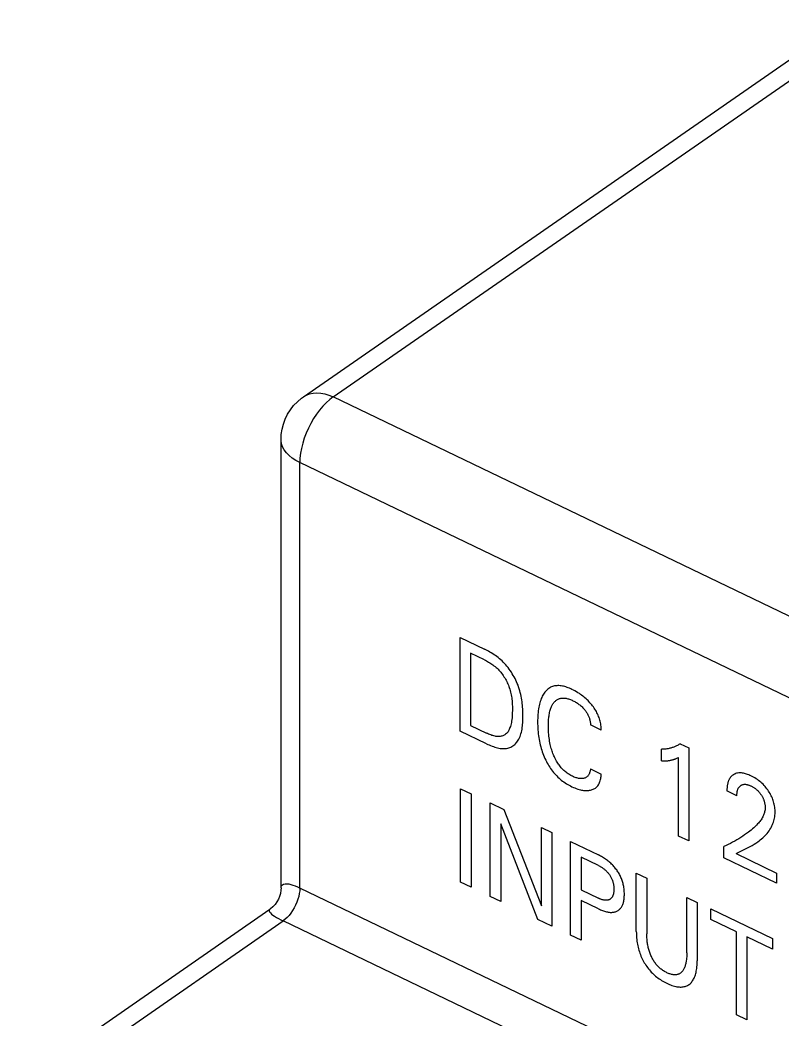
# Model space of a CAD drawing. Extents: x 0 to 420, y 0 to 297.
# Drawn here: x 151.31 to 165.95, y 180.36 to 199.56 of the extents above; entities that cross this region are included whole.
import ezdxf

# ---------------------------------------------------------------- set-up
doc = ezdxf.new("R2010")
doc.units = 0
doc.header["$LTSCALE"] = 23.1
doc.layers.add('40000_ISO', color=7, linetype='CONTINUOUS')

msp = doc.modelspace()

# ---------------------------------------------------------------- linework, layer by layer
at = {"layer": '40000_ISO', "color": 7, "linetype": 'CONTINUOUS'}
for p, q in [((156.748, 192.326), (167.173, 199.555)), ((157.318, 192.32), (167.427, 199.331)), ((156.708, 192.297), (156.748, 192.326)), ((156.748, 192.326), (156.803, 192.358)), ((156.803, 192.358), (156.866, 192.382)), ((156.866, 192.382), (156.933, 192.396)), ((156.933, 192.396), (157.005, 192.4)), ((157.005, 192.4), (157.08, 192.395)), ((157.08, 192.395), (157.158, 192.379)), ((157.158, 192.379), (157.237, 192.355)), ((157.237, 192.355), (157.318, 192.32)), ((157.318, 192.32), (157.251, 192.27)), ((210.729, 166.647), (157.318, 192.32)), ((156.496, 192.075), (156.559, 192.156)), ((156.559, 192.156), (156.63, 192.23)), ((156.63, 192.23), (156.708, 192.297)), ((157.12, 192.143), (157.057, 192.069)), ((157.184, 192.21), (157.12, 192.143)), ((157.251, 192.27), (157.184, 192.21)), ((156.397, 191.895), (156.442, 191.987)), ((156.442, 191.987), (156.496, 192.075)), ((156.998, 191.989), (156.941, 191.904)), ((157.057, 192.069), (156.998, 191.989)), ((156.337, 191.701), (156.362, 191.8)), ((156.362, 191.8), (156.397, 191.895)), ((156.889, 191.814), (156.842, 191.721)), ((156.941, 191.904), (156.889, 191.814)), ((156.318, 191.504), (156.322, 191.603)), ((156.322, 191.603), (156.337, 191.701)), ((156.8, 191.625), (156.763, 191.528)), ((156.842, 191.721), (156.8, 191.625)), ((156.318, 191.482), (156.318, 191.504)), ((156.318, 182.897), (156.318, 191.504)), ((156.328, 191.421), (156.318, 191.482)), ((156.348, 191.362), (156.328, 191.421)), ((156.379, 191.304), (156.348, 191.362)), ((156.733, 191.431), (156.709, 191.334)), ((156.763, 191.528), (156.733, 191.431)), ((156.42, 191.249), (156.379, 191.304)), ((156.471, 191.196), (156.42, 191.249)), ((156.532, 191.147), (156.471, 191.196)), ((156.692, 191.24), (156.681, 191.148)), ((156.709, 191.334), (156.692, 191.24)), ((156.601, 191.101), (156.532, 191.147)), ((156.678, 191.06), (156.601, 191.101)), ((156.681, 191.148), (156.678, 191.06)), ((156.678, 182.895), (156.678, 191.06)), ((210.089, 165.387), (156.678, 191.06)), ((159.752, 185.908), (159.752, 187.705)), ((159.752, 187.705), (160.218, 187.481)), ((159.953, 187.404), (159.953, 186.015)), ((160.218, 187.277), (159.953, 187.404)), ((160.244, 187.468), (160.218, 187.481)), ((160.271, 187.454), (160.244, 187.468)), ((160.298, 187.439), (160.271, 187.454)), ((160.324, 187.424), (160.298, 187.439)), ((160.351, 187.408), (160.324, 187.424)), ((160.378, 187.392), (160.351, 187.408)), ((160.404, 187.374), (160.378, 187.392)), ((160.431, 187.356), (160.404, 187.374)), ((160.457, 187.337), (160.431, 187.356)), ((160.483, 187.317), (160.457, 187.337)), ((160.218, 187.277), (160.238, 187.267)), ((160.238, 187.267), (160.259, 187.256)), ((160.259, 187.256), (160.28, 187.245)), ((160.28, 187.245), (160.301, 187.233)), ((160.301, 187.233), (160.321, 187.22)), ((160.321, 187.22), (160.342, 187.207)), ((160.342, 187.207), (160.363, 187.193)), ((160.363, 187.193), (160.383, 187.178)), ((160.383, 187.178), (160.403, 187.163)), ((160.403, 187.163), (160.423, 187.147)), ((160.423, 187.147), (160.443, 187.13)), ((160.443, 187.13), (160.462, 187.113)), ((160.508, 187.297), (160.483, 187.317)), ((160.534, 187.275), (160.508, 187.297)), ((160.558, 187.253), (160.534, 187.275)), ((160.582, 187.229), (160.558, 187.253)), ((160.606, 187.205), (160.582, 187.229)), ((160.629, 187.18), (160.606, 187.205)), ((160.652, 187.154), (160.629, 187.18)), ((160.674, 187.126), (160.652, 187.154)), ((160.695, 187.097), (160.674, 187.126)), ((160.462, 187.113), (160.481, 187.095)), ((160.481, 187.095), (160.499, 187.076)), ((160.499, 187.076), (160.517, 187.057)), ((160.517, 187.057), (160.534, 187.037)), ((160.534, 187.037), (160.55, 187.017)), ((160.55, 187.017), (160.566, 186.996)), ((160.566, 186.996), (160.581, 186.974)), ((160.581, 186.974), (160.595, 186.952)), ((160.595, 186.952), (160.609, 186.929)), ((160.716, 187.068), (160.695, 187.097)), ((160.736, 187.038), (160.716, 187.068)), ((160.755, 187.008), (160.736, 187.038)), ((160.773, 186.977), (160.755, 187.008)), ((160.791, 186.946), (160.773, 186.977)), ((160.807, 186.914), (160.791, 186.946)), ((160.609, 186.929), (160.622, 186.907)), ((160.622, 186.907), (160.635, 186.884)), ((160.635, 186.884), (160.647, 186.86)), ((160.647, 186.86), (160.658, 186.837)), ((160.658, 186.837), (160.669, 186.813)), ((160.669, 186.813), (160.679, 186.789)), ((160.679, 186.789), (160.688, 186.765)), ((160.688, 186.765), (160.697, 186.742)), ((160.823, 186.882), (160.807, 186.914)), ((160.837, 186.85), (160.823, 186.882)), ((160.851, 186.818), (160.837, 186.85)), ((160.864, 186.786), (160.851, 186.818)), ((160.876, 186.754), (160.864, 186.786)), ((160.888, 186.718), (160.876, 186.754)), ((161.49, 186.748), (161.472, 186.738)), ((161.508, 186.756), (161.49, 186.748)), ((161.527, 186.764), (161.508, 186.756)), ((161.546, 186.769), (161.527, 186.764)), ((161.566, 186.774), (161.546, 186.769)), ((161.586, 186.777), (161.566, 186.774)), ((161.607, 186.779), (161.586, 186.777)), ((161.628, 186.78), (161.607, 186.779)), ((161.65, 186.78), (161.628, 186.78)), ((161.672, 186.778), (161.65, 186.78)), ((161.695, 186.775), (161.672, 186.778)), ((161.717, 186.772), (161.695, 186.775)), ((161.739, 186.767), (161.717, 186.772)), ((161.761, 186.761), (161.739, 186.767)), ((161.784, 186.754), (161.761, 186.761)), ((161.807, 186.747), (161.784, 186.754)), ((161.829, 186.738), (161.807, 186.747)), ((160.697, 186.742), (160.706, 186.713)), ((160.706, 186.713), (160.715, 186.685)), ((160.715, 186.685), (160.722, 186.656)), ((160.722, 186.656), (160.729, 186.628)), ((160.729, 186.628), (160.734, 186.601)), ((160.734, 186.601), (160.739, 186.573)), ((160.739, 186.573), (160.744, 186.545)), ((160.899, 186.682), (160.888, 186.718)), ((160.908, 186.646), (160.899, 186.682)), ((160.917, 186.611), (160.908, 186.646)), ((160.925, 186.576), (160.917, 186.611)), ((160.932, 186.541), (160.925, 186.576)), ((161.319, 186.553), (161.309, 186.531)), ((161.329, 186.575), (161.319, 186.553)), ((161.341, 186.597), (161.329, 186.575)), ((161.353, 186.617), (161.341, 186.597)), ((161.366, 186.637), (161.353, 186.617)), ((161.38, 186.655), (161.366, 186.637)), ((161.395, 186.673), (161.38, 186.655)), ((161.409, 186.688), (161.395, 186.673)), ((161.423, 186.702), (161.409, 186.688)), ((161.439, 186.715), (161.423, 186.702)), ((161.455, 186.727), (161.439, 186.715)), ((161.472, 186.738), (161.455, 186.727)), ((161.852, 186.729), (161.829, 186.738)), ((161.875, 186.719), (161.852, 186.729)), ((161.898, 186.709), (161.875, 186.719)), ((161.927, 186.694), (161.898, 186.709)), ((161.956, 186.679), (161.927, 186.694)), ((161.985, 186.663), (161.956, 186.679)), ((162.014, 186.645), (161.985, 186.663)), ((162.042, 186.627), (162.014, 186.645)), ((162.064, 186.612), (162.042, 186.627)), ((162.085, 186.596), (162.064, 186.612)), ((162.107, 186.58), (162.085, 186.596)), ((162.128, 186.563), (162.107, 186.58)), ((162.149, 186.546), (162.128, 186.563)), ((160.744, 186.545), (160.747, 186.518)), ((160.747, 186.518), (160.75, 186.491)), ((160.75, 186.491), (160.752, 186.464)), ((160.752, 186.464), (160.754, 186.437)), ((160.754, 186.437), (160.755, 186.41)), ((160.755, 186.41), (160.756, 186.384)), ((160.756, 186.384), (160.757, 186.358)), ((160.937, 186.506), (160.932, 186.541)), ((160.942, 186.471), (160.937, 186.506)), ((160.946, 186.437), (160.942, 186.471)), ((160.95, 186.403), (160.946, 186.437)), ((160.953, 186.368), (160.95, 186.403)), ((160.955, 186.335), (160.953, 186.368)), ((161.262, 186.364), (161.257, 186.334)), ((161.268, 186.393), (161.262, 186.364)), ((161.275, 186.422), (161.268, 186.393)), ((161.282, 186.45), (161.275, 186.422)), ((161.29, 186.478), (161.282, 186.45)), ((161.299, 186.504), (161.29, 186.478)), ((161.309, 186.531), (161.299, 186.504)), ((161.494, 186.348), (161.5, 186.363)), ((161.5, 186.363), (161.506, 186.377)), ((161.506, 186.377), (161.513, 186.391)), ((161.513, 186.391), (161.52, 186.405)), ((161.52, 186.405), (161.527, 186.418)), ((161.527, 186.418), (161.535, 186.431)), ((161.535, 186.431), (161.544, 186.444)), ((161.544, 186.444), (161.553, 186.456)), ((161.553, 186.456), (161.562, 186.466)), ((161.562, 186.466), (161.571, 186.476)), ((161.571, 186.476), (161.581, 186.485)), ((161.581, 186.485), (161.591, 186.494)), ((161.591, 186.494), (161.601, 186.502)), ((161.601, 186.502), (161.612, 186.509)), ((161.612, 186.509), (161.624, 186.516)), ((161.624, 186.516), (161.636, 186.522)), ((161.636, 186.522), (161.648, 186.527)), ((161.648, 186.527), (161.66, 186.532)), ((161.66, 186.532), (161.673, 186.535)), ((161.673, 186.535), (161.686, 186.538)), ((161.686, 186.538), (161.699, 186.54)), ((161.699, 186.54), (161.713, 186.541)), ((161.713, 186.541), (161.727, 186.542)), ((161.727, 186.542), (161.741, 186.542)), ((161.741, 186.542), (161.755, 186.541)), ((161.755, 186.541), (161.77, 186.539)), ((161.77, 186.539), (161.786, 186.537)), ((161.786, 186.537), (161.802, 186.533)), ((161.802, 186.533), (161.819, 186.529)), ((161.819, 186.529), (161.835, 186.524)), ((161.835, 186.524), (161.852, 186.519)), ((161.852, 186.519), (161.869, 186.513)), ((161.869, 186.513), (161.885, 186.506)), ((161.885, 186.506), (161.902, 186.499)), ((161.902, 186.499), (161.919, 186.491)), ((161.919, 186.491), (161.936, 186.482)), ((161.936, 186.482), (161.953, 186.473)), ((161.953, 186.473), (161.97, 186.464)), ((161.97, 186.464), (161.987, 186.454)), ((161.987, 186.454), (162.004, 186.443)), ((162.004, 186.443), (162.019, 186.432)), ((162.019, 186.432), (162.034, 186.421)), ((162.034, 186.421), (162.049, 186.409)), ((162.049, 186.409), (162.064, 186.397)), ((162.064, 186.397), (162.079, 186.384)), ((162.079, 186.384), (162.093, 186.371)), ((162.093, 186.371), (162.106, 186.357)), ((162.169, 186.528), (162.149, 186.546)), ((162.188, 186.51), (162.169, 186.528)), ((162.207, 186.492), (162.188, 186.51)), ((162.226, 186.473), (162.207, 186.492)), ((162.244, 186.453), (162.226, 186.473)), ((162.261, 186.433), (162.244, 186.453)), ((162.279, 186.412), (162.261, 186.433)), ((162.295, 186.392), (162.279, 186.412)), ((162.311, 186.371), (162.295, 186.392)), ((162.326, 186.349), (162.311, 186.371)), ((160.752, 186.194), (160.749, 186.161)), ((160.754, 186.228), (160.752, 186.194)), ((160.755, 186.262), (160.754, 186.228)), ((160.756, 186.297), (160.755, 186.262)), ((160.757, 186.332), (160.756, 186.297)), ((160.757, 186.358), (160.757, 186.332)), ((160.956, 186.301), (160.955, 186.335)), ((160.957, 186.267), (160.956, 186.301)), ((160.958, 186.234), (160.957, 186.267)), ((160.957, 186.134), (160.958, 186.167)), ((160.958, 186.201), (160.958, 186.234)), ((160.958, 186.167), (160.958, 186.201)), ((161.243, 186.193), (161.242, 186.156)), ((161.246, 186.229), (161.243, 186.193)), ((161.249, 186.264), (161.246, 186.229)), ((161.253, 186.299), (161.249, 186.264)), ((161.257, 186.334), (161.253, 186.299)), ((161.454, 186.164), (161.456, 186.182)), ((161.456, 186.182), (161.459, 186.2)), ((161.459, 186.2), (161.462, 186.222)), ((161.462, 186.222), (161.466, 186.244)), ((161.466, 186.244), (161.47, 186.266)), ((161.47, 186.266), (161.475, 186.287)), ((161.475, 186.287), (161.481, 186.308)), ((161.481, 186.308), (161.487, 186.328)), ((161.487, 186.328), (161.494, 186.348)), ((162.106, 186.357), (162.119, 186.343)), ((162.119, 186.343), (162.132, 186.329)), ((162.132, 186.329), (162.144, 186.314)), ((162.144, 186.314), (162.154, 186.302)), ((162.154, 186.302), (162.163, 186.289)), ((162.163, 186.289), (162.173, 186.276)), ((162.173, 186.276), (162.181, 186.263)), ((162.181, 186.263), (162.19, 186.25)), ((162.19, 186.25), (162.198, 186.236)), ((162.198, 186.236), (162.205, 186.222)), ((162.205, 186.222), (162.212, 186.209)), ((162.212, 186.209), (162.218, 186.195)), ((162.218, 186.195), (162.224, 186.181)), ((162.224, 186.181), (162.229, 186.168)), ((162.229, 186.168), (162.234, 186.154)), ((162.34, 186.327), (162.326, 186.349)), ((162.354, 186.305), (162.34, 186.327)), ((162.367, 186.282), (162.354, 186.305)), ((162.379, 186.259), (162.367, 186.282)), ((162.391, 186.236), (162.379, 186.259)), ((162.401, 186.213), (162.391, 186.236)), ((162.41, 186.19), (162.401, 186.213)), ((162.419, 186.167), (162.41, 186.19)), ((162.427, 186.144), (162.419, 186.167)), ((159.953, 186.015), (160.258, 185.868)), ((160.718, 185.998), (160.71, 185.974)), ((160.725, 186.023), (160.718, 185.998)), ((160.731, 186.048), (160.725, 186.023)), ((160.737, 186.074), (160.731, 186.048)), ((160.741, 186.101), (160.737, 186.074)), ((160.745, 186.128), (160.741, 186.101)), ((160.749, 186.161), (160.745, 186.128)), ((160.941, 185.944), (160.945, 185.975)), ((160.945, 185.975), (160.949, 186.006)), ((160.949, 186.006), (160.952, 186.037)), ((160.952, 186.037), (160.954, 186.069)), ((160.954, 186.069), (160.956, 186.102)), ((160.956, 186.102), (160.957, 186.134)), ((161.241, 186.12), (161.24, 186.083)), ((161.24, 186.083), (161.241, 186.046)), ((161.242, 186.156), (161.241, 186.12)), ((161.241, 186.046), (161.242, 186.008)), ((161.242, 186.008), (161.243, 185.97)), ((161.447, 186.044), (161.448, 186.074)), ((161.447, 186.013), (161.447, 186.044)), ((161.447, 185.979), (161.447, 186.013)), ((161.448, 185.946), (161.447, 185.979)), ((161.448, 186.074), (161.449, 186.104)), ((161.449, 186.104), (161.451, 186.134)), ((161.451, 186.134), (161.454, 186.164)), ((162.234, 186.154), (162.238, 186.14)), ((162.238, 186.14), (162.241, 186.126)), ((162.241, 186.126), (162.245, 186.111)), ((162.245, 186.111), (162.248, 186.097)), ((162.248, 186.097), (162.25, 186.082)), ((162.25, 186.082), (162.252, 186.068)), ((162.252, 186.068), (162.253, 186.053)), ((162.253, 186.053), (162.254, 186.039)), ((162.254, 186.039), (162.254, 186.026)), ((162.46, 185.927), (162.254, 186.026)), ((162.434, 186.12), (162.427, 186.144)), ((162.44, 186.097), (162.434, 186.12)), ((162.446, 186.072), (162.44, 186.097)), ((162.45, 186.047), (162.446, 186.072)), ((162.454, 186.022), (162.45, 186.047)), ((162.457, 185.997), (162.454, 186.022)), ((162.459, 185.973), (162.457, 185.997)), ((160.257, 185.665), (159.752, 185.908)), ((160.279, 185.859), (160.258, 185.868)), ((160.3, 185.85), (160.279, 185.859)), ((160.321, 185.841), (160.3, 185.85)), ((160.341, 185.833), (160.321, 185.841)), ((160.362, 185.826), (160.341, 185.833)), ((160.383, 185.82), (160.362, 185.826)), ((160.403, 185.815), (160.383, 185.82)), ((160.423, 185.81), (160.403, 185.815)), ((160.441, 185.807), (160.423, 185.81)), ((160.458, 185.805), (160.441, 185.807)), ((160.475, 185.804), (160.458, 185.805)), ((160.492, 185.803), (160.475, 185.804)), ((160.508, 185.804), (160.492, 185.803)), ((160.524, 185.805), (160.508, 185.804)), ((160.539, 185.808), (160.524, 185.805)), ((160.554, 185.811), (160.539, 185.808)), ((160.57, 185.816), (160.554, 185.811)), ((160.586, 185.822), (160.57, 185.816)), ((160.6, 185.83), (160.586, 185.822)), ((160.614, 185.838), (160.6, 185.83)), ((160.627, 185.848), (160.614, 185.838)), ((160.64, 185.859), (160.627, 185.848)), ((160.651, 185.871), (160.64, 185.859)), ((160.662, 185.883), (160.651, 185.871)), ((160.672, 185.896), (160.662, 185.883)), ((160.681, 185.911), (160.672, 185.896)), ((160.689, 185.926), (160.681, 185.911)), ((160.696, 185.941), (160.689, 185.926)), ((160.703, 185.957), (160.696, 185.941)), ((160.71, 185.974), (160.703, 185.957)), ((160.892, 185.778), (160.903, 185.804)), ((160.903, 185.804), (160.913, 185.83)), ((160.913, 185.83), (160.921, 185.857)), ((160.921, 185.857), (160.929, 185.886)), ((160.929, 185.886), (160.935, 185.915)), ((160.935, 185.915), (160.941, 185.944)), ((161.243, 185.97), (161.246, 185.933)), ((161.246, 185.933), (161.249, 185.894)), ((161.249, 185.894), (161.253, 185.856)), ((161.253, 185.856), (161.258, 185.817)), ((161.258, 185.817), (161.263, 185.782)), ((161.263, 185.782), (161.268, 185.748)), ((161.449, 185.912), (161.448, 185.946)), ((161.451, 185.878), (161.449, 185.912)), ((161.454, 185.843), (161.451, 185.878)), ((161.458, 185.808), (161.454, 185.843)), ((161.461, 185.778), (161.458, 185.808)), ((162.46, 185.95), (162.459, 185.973)), ((162.46, 185.927), (162.46, 185.95)), ((160.257, 185.665), (160.284, 185.653)), ((160.284, 185.653), (160.311, 185.641)), ((160.311, 185.641), (160.338, 185.63)), ((160.338, 185.63), (160.365, 185.619)), ((160.365, 185.619), (160.392, 185.609)), ((160.392, 185.609), (160.419, 185.6)), ((160.419, 185.6), (160.446, 185.593)), ((160.446, 185.593), (160.472, 185.586)), ((160.689, 185.585), (160.709, 185.593)), ((160.709, 185.593), (160.729, 185.602)), ((160.729, 185.602), (160.748, 185.612)), ((160.748, 185.612), (160.766, 185.623)), ((160.766, 185.623), (160.783, 185.636)), ((160.783, 185.636), (160.8, 185.65)), ((160.8, 185.65), (160.815, 185.664)), ((160.815, 185.664), (160.83, 185.68)), ((160.83, 185.68), (160.844, 185.697)), ((160.844, 185.697), (160.857, 185.715)), ((160.857, 185.715), (160.869, 185.734)), ((160.869, 185.734), (160.88, 185.754)), ((160.88, 185.754), (160.892, 185.778)), ((161.268, 185.748), (161.275, 185.713)), ((161.275, 185.713), (161.282, 185.678)), ((161.282, 185.678), (161.29, 185.643)), ((161.29, 185.643), (161.299, 185.608)), ((161.299, 185.608), (161.309, 185.572)), ((161.466, 185.747), (161.461, 185.778)), ((161.471, 185.716), (161.466, 185.747)), ((161.476, 185.685), (161.471, 185.716)), ((161.483, 185.653), (161.476, 185.685)), ((161.49, 185.622), (161.483, 185.653)), ((161.496, 185.598), (161.49, 185.622)), ((161.503, 185.574), (161.496, 185.598)), ((163.837, 185.595), (163.822, 185.59)), ((163.851, 185.6), (163.837, 185.595)), ((163.865, 185.606), (163.851, 185.6)), ((163.879, 185.612), (163.865, 185.606)), ((163.893, 185.619), (163.879, 185.612)), ((163.907, 185.625), (163.893, 185.619)), ((163.921, 185.633), (163.907, 185.625)), ((163.934, 185.64), (163.921, 185.633)), ((163.947, 185.648), (163.934, 185.64)), ((163.96, 185.657), (163.947, 185.648)), ((163.973, 185.666), (163.96, 185.657)), ((163.973, 185.666), (164.139, 185.585)), ((160.472, 185.586), (160.498, 185.58)), ((160.498, 185.58), (160.524, 185.576)), ((160.524, 185.576), (160.55, 185.573)), ((160.55, 185.573), (160.575, 185.571)), ((160.575, 185.571), (160.599, 185.571)), ((160.599, 185.571), (160.623, 185.572)), ((160.623, 185.572), (160.646, 185.575)), ((160.646, 185.575), (160.668, 185.579)), ((160.668, 185.579), (160.689, 185.585)), ((161.309, 185.572), (161.319, 185.541)), ((161.319, 185.541), (161.33, 185.509)), ((161.33, 185.509), (161.341, 185.477)), ((161.341, 185.477), (161.353, 185.445)), ((161.353, 185.445), (161.367, 185.413)), ((161.367, 185.413), (161.381, 185.381)), ((161.51, 185.549), (161.503, 185.574)), ((161.518, 185.525), (161.51, 185.549)), ((161.526, 185.501), (161.518, 185.525)), ((161.535, 185.477), (161.526, 185.501)), ((161.545, 185.453), (161.535, 185.477)), ((161.553, 185.432), (161.545, 185.453)), ((161.562, 185.412), (161.553, 185.432)), ((161.571, 185.392), (161.562, 185.412)), ((163.62, 185.335), (163.62, 185.559)), ((163.637, 185.559), (163.62, 185.559)), ((163.653, 185.559), (163.637, 185.559)), ((163.669, 185.56), (163.653, 185.559)), ((163.685, 185.561), (163.669, 185.56)), ((163.701, 185.563), (163.685, 185.561)), ((163.717, 185.565), (163.701, 185.563)), ((163.732, 185.567), (163.717, 185.565)), ((163.747, 185.57), (163.732, 185.567)), ((163.763, 185.573), (163.747, 185.57)), ((163.778, 185.577), (163.763, 185.573)), ((163.793, 185.581), (163.778, 185.577)), ((163.808, 185.585), (163.793, 185.581)), ((163.822, 185.59), (163.808, 185.585)), ((163.932, 185.397), (163.942, 185.403)), ((163.942, 183.894), (163.942, 185.403)), ((164.139, 185.585), (164.139, 183.799)), ((161.381, 185.381), (161.396, 185.35)), ((161.396, 185.35), (161.41, 185.322)), ((161.41, 185.322), (161.424, 185.295)), ((161.424, 185.295), (161.44, 185.268)), ((161.44, 185.268), (161.456, 185.241)), ((161.456, 185.241), (161.473, 185.214)), ((161.473, 185.214), (161.49, 185.188)), ((161.581, 185.372), (161.571, 185.392)), ((161.592, 185.353), (161.581, 185.372)), ((161.602, 185.333), (161.592, 185.353)), ((161.614, 185.314), (161.602, 185.333)), ((161.626, 185.295), (161.614, 185.314)), ((161.638, 185.276), (161.626, 185.295)), ((161.652, 185.257), (161.638, 185.276)), ((161.666, 185.239), (161.652, 185.257)), ((161.68, 185.22), (161.666, 185.239)), ((161.695, 185.203), (161.68, 185.22)), ((163.62, 185.335), (163.639, 185.335)), ((163.639, 185.335), (163.657, 185.335)), ((163.657, 185.335), (163.675, 185.335)), ((163.675, 185.335), (163.693, 185.336)), ((163.693, 185.336), (163.711, 185.337)), ((163.711, 185.337), (163.724, 185.338)), ((163.724, 185.338), (163.737, 185.34)), ((163.737, 185.34), (163.75, 185.341)), ((163.75, 185.341), (163.763, 185.343)), ((163.763, 185.343), (163.776, 185.345)), ((163.776, 185.345), (163.788, 185.347)), ((163.788, 185.347), (163.802, 185.35)), ((163.802, 185.35), (163.815, 185.353)), ((163.815, 185.353), (163.828, 185.356)), ((163.828, 185.356), (163.841, 185.36)), ((163.841, 185.36), (163.854, 185.364)), ((163.854, 185.364), (163.863, 185.367)), ((163.863, 185.367), (163.872, 185.37)), ((163.872, 185.37), (163.881, 185.374)), ((163.881, 185.374), (163.891, 185.378)), ((163.891, 185.378), (163.901, 185.382)), ((163.901, 185.382), (163.911, 185.387)), ((163.911, 185.387), (163.921, 185.392)), ((163.921, 185.392), (163.932, 185.397)), ((161.49, 185.188), (161.509, 185.163)), ((161.509, 185.163), (161.527, 185.138)), ((161.527, 185.138), (161.547, 185.114)), ((161.547, 185.114), (161.566, 185.091)), ((161.566, 185.091), (161.587, 185.069)), ((161.587, 185.069), (161.608, 185.047)), ((161.608, 185.047), (161.629, 185.026)), ((161.629, 185.026), (161.651, 185.006)), ((161.711, 185.186), (161.695, 185.203)), ((161.727, 185.169), (161.711, 185.186)), ((161.743, 185.154), (161.727, 185.169)), ((161.76, 185.139), (161.743, 185.154)), ((161.776, 185.125), (161.76, 185.139)), ((161.792, 185.112), (161.776, 185.125)), ((161.809, 185.1), (161.792, 185.112)), ((161.825, 185.089), (161.809, 185.1)), ((161.842, 185.078), (161.825, 185.089)), ((161.859, 185.067), (161.842, 185.078)), ((161.876, 185.058), (161.859, 185.067)), ((161.893, 185.049), (161.876, 185.058)), ((161.91, 185.04), (161.893, 185.049)), ((161.927, 185.032), (161.91, 185.04)), ((161.944, 185.025), (161.927, 185.032)), ((161.961, 185.019), (161.944, 185.025)), ((161.978, 185.013), (161.961, 185.019)), ((162.166, 185.017), (162.156, 185.012)), ((162.176, 185.023), (162.166, 185.017)), ((162.185, 185.029), (162.176, 185.023)), ((162.194, 185.037), (162.185, 185.029)), ((162.202, 185.045), (162.194, 185.037)), ((162.209, 185.054), (162.202, 185.045)), ((162.216, 185.064), (162.209, 185.054)), ((162.223, 185.074), (162.216, 185.064)), ((162.228, 185.085), (162.223, 185.074)), ((162.233, 185.096), (162.228, 185.085)), ((162.238, 185.109), (162.233, 185.096)), ((162.243, 185.123), (162.238, 185.109)), ((162.246, 185.137), (162.243, 185.123)), ((162.249, 185.152), (162.246, 185.137)), ((162.252, 185.167), (162.249, 185.152)), ((162.254, 185.182), (162.252, 185.167)), ((162.254, 185.182), (162.46, 185.083)), ((162.452, 184.996), (162.456, 185.017)), ((162.456, 185.017), (162.458, 185.038)), ((162.458, 185.038), (162.459, 185.06)), ((162.459, 185.06), (162.46, 185.083)), ((164.937, 185.016), (164.932, 185.008)), ((164.943, 185.023), (164.937, 185.016)), ((164.949, 185.03), (164.943, 185.023)), ((164.955, 185.037), (164.949, 185.03)), ((164.962, 185.044), (164.955, 185.037)), ((164.968, 185.05), (164.962, 185.044)), ((164.975, 185.056), (164.968, 185.05)), ((164.983, 185.061), (164.975, 185.056)), ((164.99, 185.066), (164.983, 185.061)), ((164.998, 185.071), (164.99, 185.066)), ((165.006, 185.076), (164.998, 185.071)), ((165.014, 185.08), (165.006, 185.076)), ((165.023, 185.084), (165.014, 185.08)), ((165.04, 185.092), (165.023, 185.084)), ((165.059, 185.097), (165.04, 185.092)), ((165.078, 185.101), (165.059, 185.097)), ((165.098, 185.104), (165.078, 185.101)), ((165.115, 185.105), (165.098, 185.104)), ((165.133, 185.105), (165.115, 185.105)), ((165.151, 185.104), (165.133, 185.105)), ((165.17, 185.102), (165.151, 185.104)), ((165.188, 185.099), (165.17, 185.102)), ((165.207, 185.095), (165.188, 185.099)), ((165.228, 185.089), (165.207, 185.095)), ((165.249, 185.083), (165.228, 185.089)), ((165.27, 185.075), (165.249, 185.083)), ((165.292, 185.067), (165.27, 185.075)), ((165.313, 185.058), (165.292, 185.067)), ((165.334, 185.048), (165.313, 185.058)), ((165.359, 185.036), (165.334, 185.048)), ((165.384, 185.022), (165.359, 185.036)), ((165.409, 185.008), (165.384, 185.022)), ((161.651, 185.006), (161.673, 184.987)), ((161.673, 184.987), (161.695, 184.968)), ((161.695, 184.968), (161.72, 184.949)), ((161.72, 184.949), (161.745, 184.931)), ((161.745, 184.931), (161.77, 184.913)), ((161.77, 184.913), (161.795, 184.897)), ((161.795, 184.897), (161.821, 184.882)), ((161.821, 184.882), (161.847, 184.867)), ((161.847, 184.867), (161.872, 184.854)), ((161.872, 184.854), (161.898, 184.841)), ((161.898, 184.841), (161.926, 184.828)), ((161.926, 184.828), (161.955, 184.816)), ((161.994, 185.008), (161.978, 185.013)), ((162.01, 185.004), (161.994, 185.008)), ((162.025, 185), (162.01, 185.004)), ((162.04, 184.998), (162.025, 185)), ((162.055, 184.996), (162.04, 184.998)), ((162.069, 184.995), (162.055, 184.996)), ((162.083, 184.995), (162.069, 184.995)), ((162.097, 184.996), (162.083, 184.995)), ((162.11, 184.998), (162.097, 184.996)), ((162.122, 185), (162.11, 184.998)), ((162.135, 185.003), (162.122, 185)), ((162.146, 185.007), (162.135, 185.003)), ((162.156, 185.012), (162.146, 185.007)), ((162.349, 184.815), (162.362, 184.825)), ((162.362, 184.825), (162.374, 184.836)), ((162.374, 184.836), (162.386, 184.848)), ((162.386, 184.848), (162.396, 184.86)), ((162.396, 184.86), (162.406, 184.874)), ((162.406, 184.874), (162.415, 184.889)), ((162.415, 184.889), (162.423, 184.904)), ((162.423, 184.904), (162.43, 184.92)), ((162.43, 184.92), (162.437, 184.937)), ((162.437, 184.937), (162.443, 184.956)), ((162.443, 184.956), (162.448, 184.976)), ((162.448, 184.976), (162.452, 184.996)), ((164.875, 184.826), (164.874, 184.812)), ((164.876, 184.839), (164.875, 184.826)), ((164.878, 184.852), (164.876, 184.839)), ((164.88, 184.865), (164.878, 184.852)), ((164.882, 184.877), (164.88, 184.865)), ((164.884, 184.89), (164.882, 184.877)), ((164.887, 184.902), (164.884, 184.89)), ((164.89, 184.912), (164.887, 184.902)), ((164.892, 184.922), (164.89, 184.912)), ((164.895, 184.931), (164.892, 184.922)), ((164.898, 184.941), (164.895, 184.931)), ((164.902, 184.95), (164.898, 184.941)), ((164.905, 184.959), (164.902, 184.95)), ((164.909, 184.968), (164.905, 184.959)), ((164.913, 184.976), (164.909, 184.968)), ((164.917, 184.985), (164.913, 184.976)), ((164.922, 184.993), (164.917, 184.985)), ((164.927, 185), (164.922, 184.993)), ((164.932, 185.008), (164.927, 185)), ((165.096, 184.82), (165.101, 184.827)), ((165.101, 184.827), (165.106, 184.834)), ((165.106, 184.834), (165.112, 184.841)), ((165.112, 184.841), (165.118, 184.847)), ((165.118, 184.847), (165.124, 184.853)), ((165.124, 184.853), (165.131, 184.859)), ((165.131, 184.859), (165.138, 184.864)), ((165.138, 184.864), (165.145, 184.868)), ((165.145, 184.868), (165.152, 184.872)), ((165.152, 184.872), (165.16, 184.875)), ((165.16, 184.875), (165.167, 184.878)), ((165.167, 184.878), (165.176, 184.881)), ((165.176, 184.881), (165.184, 184.883)), ((165.184, 184.883), (165.193, 184.885)), ((165.193, 184.885), (165.201, 184.886)), ((165.201, 184.886), (165.21, 184.886)), ((165.21, 184.886), (165.22, 184.886)), ((165.22, 184.886), (165.229, 184.886)), ((165.229, 184.886), (165.239, 184.885)), ((165.239, 184.885), (165.248, 184.883)), ((165.248, 184.883), (165.258, 184.882)), ((165.258, 184.882), (165.269, 184.879)), ((165.269, 184.879), (165.28, 184.876)), ((165.28, 184.876), (165.29, 184.873)), ((165.29, 184.873), (165.301, 184.869)), ((165.301, 184.869), (165.312, 184.864)), ((165.312, 184.864), (165.323, 184.86)), ((165.323, 184.86), (165.334, 184.854)), ((165.334, 184.854), (165.345, 184.849)), ((165.345, 184.849), (165.355, 184.844)), ((165.355, 184.844), (165.366, 184.838)), ((165.366, 184.838), (165.377, 184.832)), ((165.377, 184.832), (165.387, 184.825)), ((165.387, 184.825), (165.398, 184.818)), ((165.433, 184.992), (165.409, 185.008)), ((165.458, 184.976), (165.433, 184.992)), ((165.48, 184.96), (165.458, 184.976)), ((165.502, 184.943), (165.48, 184.96)), ((165.523, 184.925), (165.502, 184.943)), ((165.545, 184.906), (165.523, 184.925)), ((165.565, 184.886), (165.545, 184.906)), ((165.585, 184.866), (165.565, 184.886)), ((165.604, 184.845), (165.585, 184.866)), ((165.622, 184.824), (165.604, 184.845)), ((165.639, 184.801), (165.622, 184.824)), ((159.762, 183.005), (159.762, 184.802)), ((159.762, 184.802), (159.963, 184.705)), ((159.963, 184.705), (159.963, 182.909)), ((161.955, 184.816), (161.983, 184.805)), ((161.983, 184.805), (162.011, 184.795)), ((162.011, 184.795), (162.039, 184.787)), ((162.039, 184.787), (162.06, 184.781)), ((162.06, 184.781), (162.081, 184.776)), ((162.081, 184.776), (162.102, 184.772)), ((162.102, 184.772), (162.123, 184.769)), ((162.123, 184.769), (162.143, 184.767)), ((162.143, 184.767), (162.164, 184.766)), ((162.164, 184.766), (162.183, 184.766)), ((162.183, 184.766), (162.202, 184.766)), ((162.202, 184.766), (162.22, 184.768)), ((162.22, 184.768), (162.238, 184.771)), ((162.238, 184.771), (162.256, 184.774)), ((162.256, 184.774), (162.273, 184.779)), ((162.273, 184.779), (162.29, 184.784)), ((162.29, 184.784), (162.305, 184.79)), ((162.305, 184.79), (162.32, 184.797)), ((162.32, 184.797), (162.335, 184.806)), ((162.335, 184.806), (162.349, 184.815)), ((164.873, 184.785), (164.872, 184.772)), ((164.872, 184.772), (164.872, 184.758)), ((165.063, 184.667), (164.872, 184.758)), ((164.874, 184.812), (164.873, 184.799)), ((164.873, 184.799), (164.873, 184.785)), ((165.063, 184.679), (165.064, 184.692)), ((165.063, 184.667), (165.063, 184.679)), ((165.064, 184.705), (165.066, 184.718)), ((165.064, 184.692), (165.064, 184.705)), ((165.066, 184.718), (165.067, 184.73)), ((165.067, 184.73), (165.069, 184.742)), ((165.069, 184.742), (165.071, 184.754)), ((165.071, 184.754), (165.074, 184.764)), ((165.074, 184.764), (165.077, 184.774)), ((165.077, 184.774), (165.08, 184.784)), ((165.08, 184.784), (165.083, 184.794)), ((165.083, 184.794), (165.087, 184.803)), ((165.087, 184.803), (165.091, 184.811)), ((165.091, 184.811), (165.096, 184.82)), ((165.398, 184.818), (165.408, 184.811)), ((165.408, 184.811), (165.418, 184.804)), ((165.418, 184.804), (165.427, 184.797)), ((165.427, 184.797), (165.436, 184.789)), ((165.436, 184.789), (165.446, 184.781)), ((165.446, 184.781), (165.455, 184.773)), ((165.455, 184.773), (165.463, 184.765)), ((165.463, 184.765), (165.472, 184.756)), ((165.472, 184.756), (165.48, 184.747)), ((165.48, 184.747), (165.489, 184.738)), ((165.489, 184.738), (165.496, 184.729)), ((165.496, 184.729), (165.504, 184.719)), ((165.504, 184.719), (165.512, 184.71)), ((165.512, 184.71), (165.519, 184.7)), ((165.519, 184.7), (165.526, 184.69)), ((165.526, 184.69), (165.533, 184.679)), ((165.533, 184.679), (165.54, 184.667)), ((165.54, 184.667), (165.547, 184.656)), ((165.547, 184.656), (165.553, 184.645)), ((165.553, 184.645), (165.559, 184.633)), ((165.559, 184.633), (165.565, 184.621)), ((165.656, 184.779), (165.639, 184.801)), ((165.671, 184.757), (165.656, 184.779)), ((165.685, 184.735), (165.671, 184.757)), ((165.699, 184.713), (165.685, 184.735)), ((165.711, 184.69), (165.699, 184.713)), ((165.723, 184.668), (165.711, 184.69)), ((165.734, 184.645), (165.723, 184.668)), ((165.744, 184.621), (165.734, 184.645)), ((160.332, 182.731), (160.332, 184.528)), ((160.332, 184.528), (160.594, 184.402)), ((165.565, 184.621), (165.57, 184.61)), ((165.57, 184.61), (165.574, 184.599)), ((165.574, 184.599), (165.578, 184.588)), ((165.578, 184.588), (165.582, 184.577)), ((165.582, 184.577), (165.586, 184.566)), ((165.586, 184.566), (165.589, 184.556)), ((165.589, 184.556), (165.592, 184.545)), ((165.592, 184.545), (165.594, 184.534)), ((165.594, 184.534), (165.596, 184.523)), ((165.596, 184.523), (165.599, 184.51)), ((165.599, 184.51), (165.601, 184.496)), ((165.601, 184.496), (165.603, 184.483)), ((165.603, 184.483), (165.604, 184.47)), ((165.604, 184.47), (165.605, 184.457)), ((165.605, 184.457), (165.605, 184.444)), ((165.605, 184.444), (165.605, 184.431)), ((165.753, 184.597), (165.744, 184.621)), ((165.761, 184.573), (165.753, 184.597)), ((165.769, 184.549), (165.761, 184.573)), ((165.775, 184.525), (165.769, 184.549)), ((165.78, 184.502), (165.775, 184.525)), ((165.786, 184.475), (165.78, 184.502)), ((165.79, 184.45), (165.786, 184.475)), ((165.793, 184.424), (165.79, 184.45)), ((160.594, 184.402), (161.312, 182.551)), ((165.56, 184.262), (165.55, 184.243)), ((165.57, 184.282), (165.56, 184.262)), ((165.576, 184.297), (165.57, 184.282)), ((165.582, 184.312), (165.576, 184.297)), ((165.587, 184.328), (165.582, 184.312)), ((165.592, 184.344), (165.587, 184.328)), ((165.596, 184.36), (165.592, 184.344)), ((165.6, 184.377), (165.596, 184.36)), ((165.603, 184.395), (165.6, 184.377)), ((165.604, 184.413), (165.603, 184.395)), ((165.605, 184.431), (165.604, 184.413)), ((165.785, 184.238), (165.789, 184.265)), ((165.789, 184.265), (165.793, 184.293)), ((165.795, 184.399), (165.793, 184.424)), ((165.793, 184.293), (165.795, 184.321)), ((165.796, 184.374), (165.795, 184.399)), ((165.795, 184.321), (165.796, 184.35)), ((165.796, 184.35), (165.796, 184.374)), ((160.532, 184.125), (160.532, 182.635)), ((161.242, 182.294), (160.532, 184.125)), ((161.312, 182.551), (161.312, 184.057)), ((161.312, 184.057), (161.512, 183.96)), ((165.414, 184.078), (165.389, 184.054)), ((165.439, 184.102), (165.414, 184.078)), ((165.462, 184.127), (165.439, 184.102)), ((165.476, 184.142), (165.462, 184.127)), ((165.49, 184.158), (165.476, 184.142)), ((165.503, 184.174), (165.49, 184.158)), ((165.515, 184.19), (165.503, 184.174)), ((165.527, 184.207), (165.515, 184.19)), ((165.539, 184.225), (165.527, 184.207)), ((165.55, 184.243), (165.539, 184.225)), ((165.713, 184.047), (165.725, 184.068)), ((165.725, 184.068), (165.736, 184.09)), ((165.736, 184.09), (165.746, 184.113)), ((165.746, 184.113), (165.756, 184.137)), ((165.756, 184.137), (165.764, 184.161)), ((165.764, 184.161), (165.772, 184.186)), ((165.772, 184.186), (165.779, 184.212)), ((165.779, 184.212), (165.785, 184.238)), ((161.512, 183.96), (161.512, 182.164)), ((164.139, 183.799), (163.942, 183.894)), ((165.138, 183.865), (165.099, 183.841)), ((165.175, 183.89), (165.138, 183.865)), ((165.212, 183.915), (165.175, 183.89)), ((165.248, 183.94), (165.212, 183.915)), ((165.284, 183.967), (165.248, 183.94)), ((165.311, 183.988), (165.284, 183.967)), ((165.338, 184.009), (165.311, 183.988)), ((165.364, 184.032), (165.338, 184.009)), ((165.389, 184.054), (165.364, 184.032)), ((165.559, 183.857), (165.581, 183.877)), ((165.581, 183.877), (165.602, 183.899)), ((165.602, 183.899), (165.623, 183.921)), ((165.623, 183.921), (165.643, 183.944)), ((165.643, 183.944), (165.662, 183.968)), ((165.662, 183.968), (165.68, 183.993)), ((165.68, 183.993), (165.697, 184.019)), ((165.697, 184.019), (165.713, 184.047)), ((161.873, 181.991), (161.873, 183.787)), ((161.873, 183.787), (162.408, 183.53)), ((164.855, 183.711), (164.812, 183.691)), ((164.812, 183.476), (164.812, 183.691)), ((164.897, 183.731), (164.855, 183.711)), ((164.939, 183.752), (164.897, 183.731)), ((164.981, 183.773), (164.939, 183.752)), ((165.021, 183.795), (164.981, 183.773)), ((165.06, 183.818), (165.021, 183.795)), ((165.099, 183.841), (165.06, 183.818)), ((165.242, 183.652), (165.28, 183.672)), ((165.28, 183.672), (165.318, 183.692)), ((165.318, 183.692), (165.356, 183.713)), ((165.356, 183.713), (165.393, 183.735)), ((165.393, 183.735), (165.43, 183.758)), ((165.43, 183.758), (165.465, 183.782)), ((165.465, 183.782), (165.489, 183.8)), ((165.489, 183.8), (165.513, 183.818)), ((165.513, 183.818), (165.537, 183.837)), ((165.537, 183.837), (165.559, 183.857)), ((162.074, 183.487), (162.074, 182.86)), ((162.408, 183.326), (162.074, 183.487)), ((162.427, 183.52), (162.408, 183.53)), ((162.447, 183.51), (162.427, 183.52)), ((162.466, 183.5), (162.447, 183.51)), ((162.486, 183.488), (162.466, 183.5)), ((162.505, 183.477), (162.486, 183.488)), ((165.052, 183.557), (165.089, 183.576)), ((165.052, 183.557), (165.826, 183.184)), ((165.089, 183.576), (165.165, 183.613)), ((165.165, 183.613), (165.204, 183.632)), ((165.204, 183.632), (165.242, 183.652)), ((162.408, 183.326), (162.42, 183.32)), ((162.42, 183.32), (162.431, 183.314)), ((162.431, 183.314), (162.443, 183.308)), ((162.443, 183.308), (162.455, 183.301)), ((162.455, 183.301), (162.467, 183.294)), ((162.467, 183.294), (162.478, 183.287)), ((162.524, 183.464), (162.505, 183.477)), ((162.543, 183.451), (162.524, 183.464)), ((162.561, 183.439), (162.543, 183.451)), ((162.578, 183.427), (162.561, 183.439)), ((162.594, 183.414), (162.578, 183.427)), ((162.611, 183.4), (162.594, 183.414)), ((162.628, 183.386), (162.611, 183.4)), ((162.644, 183.371), (162.628, 183.386)), ((162.66, 183.356), (162.644, 183.371)), ((162.675, 183.341), (162.66, 183.356)), ((162.689, 183.325), (162.675, 183.341)), ((162.704, 183.31), (162.689, 183.325)), ((162.717, 183.293), (162.704, 183.31)), ((162.731, 183.277), (162.717, 183.293)), ((165.826, 182.988), (164.812, 183.476)), ((162.478, 183.287), (162.49, 183.279)), ((162.49, 183.279), (162.5, 183.271)), ((162.5, 183.271), (162.51, 183.264)), ((162.51, 183.264), (162.521, 183.256)), ((162.521, 183.256), (162.531, 183.248)), ((162.531, 183.248), (162.54, 183.239)), ((162.54, 183.239), (162.55, 183.23)), ((162.55, 183.23), (162.56, 183.221)), ((162.56, 183.221), (162.569, 183.212)), ((162.569, 183.212), (162.577, 183.203)), ((162.577, 183.203), (162.586, 183.193)), ((162.586, 183.193), (162.594, 183.184)), ((162.594, 183.184), (162.602, 183.174)), ((162.602, 183.174), (162.61, 183.163)), ((162.61, 183.163), (162.617, 183.153)), ((162.617, 183.153), (162.625, 183.141)), ((162.625, 183.141), (162.633, 183.129)), ((162.633, 183.129), (162.64, 183.117)), ((162.64, 183.117), (162.647, 183.105)), ((162.647, 183.105), (162.654, 183.092)), ((162.744, 183.26), (162.731, 183.277)), ((162.757, 183.242), (162.744, 183.26)), ((162.769, 183.225), (162.757, 183.242)), ((162.78, 183.208), (162.769, 183.225)), ((162.791, 183.191), (162.78, 183.208)), ((162.802, 183.173), (162.791, 183.191)), ((162.812, 183.155), (162.802, 183.173)), ((162.822, 183.137), (162.812, 183.155)), ((162.831, 183.118), (162.822, 183.137)), ((162.839, 183.1), (162.831, 183.118)), ((162.847, 183.081), (162.839, 183.1)), ((163.134, 182.062), (163.134, 183.181)), ((163.134, 183.181), (163.336, 183.084)), ((165.826, 183.184), (165.826, 182.988)), ((156.318, 182.909), (156.326, 182.939)), ((156.318, 182.898), (156.318, 182.909)), ((156.326, 182.939), (156.343, 182.96)), ((156.343, 182.96), (156.367, 182.972)), ((156.367, 182.972), (156.396, 182.978)), ((156.396, 182.978), (156.428, 182.977)), ((156.428, 182.977), (156.464, 182.973)), ((156.464, 182.973), (156.503, 182.964)), ((156.503, 182.964), (156.543, 182.951)), ((156.543, 182.951), (156.586, 182.935)), ((156.586, 182.935), (156.631, 182.917)), ((156.631, 182.917), (156.678, 182.895)), ((159.963, 182.909), (159.762, 183.005)), ((162.654, 183.092), (162.66, 183.08)), ((162.66, 183.08), (162.665, 183.067)), ((162.665, 183.067), (162.67, 183.056)), ((162.67, 183.056), (162.675, 183.044)), ((162.675, 183.044), (162.679, 183.032)), ((162.679, 183.032), (162.683, 183.02)), ((162.683, 183.02), (162.686, 183.009)), ((162.686, 183.009), (162.689, 182.997)), ((162.689, 182.997), (162.692, 182.986)), ((162.692, 182.986), (162.694, 182.974)), ((162.694, 182.974), (162.697, 182.961)), ((162.697, 182.961), (162.699, 182.948)), ((162.699, 182.948), (162.7, 182.935)), ((162.7, 182.935), (162.702, 182.923)), ((162.702, 182.923), (162.703, 182.91)), ((162.703, 182.91), (162.703, 182.898)), ((162.855, 183.061), (162.847, 183.081)), ((162.862, 183.042), (162.855, 183.061)), ((162.869, 183.023), (162.862, 183.042)), ((162.874, 183.003), (162.869, 183.023)), ((162.88, 182.984), (162.874, 183.003)), ((162.884, 182.965), (162.88, 182.984)), ((162.889, 182.946), (162.884, 182.965)), ((162.893, 182.924), (162.889, 182.946)), ((162.896, 182.903), (162.893, 182.924)), ((163.336, 183.084), (163.336, 182.018)), ((156.29, 182.735), (156.267, 182.68)), ((156.306, 182.793), (156.29, 182.735)), ((156.315, 182.853), (156.306, 182.793)), ((156.318, 182.898), (156.315, 182.853)), ((156.657, 182.736), (156.641, 182.68)), ((156.668, 182.791), (156.657, 182.736)), ((156.675, 182.844), (156.668, 182.791)), ((156.678, 182.895), (156.675, 182.844)), ((210.089, 157.221), (156.678, 182.895)), ((160.532, 182.635), (160.332, 182.731)), ((162.074, 182.86), (162.408, 182.7)), ((162.666, 182.714), (162.66, 182.707)), ((162.671, 182.722), (162.666, 182.714)), ((162.675, 182.729), (162.671, 182.722)), ((162.679, 182.737), (162.675, 182.729)), ((162.683, 182.745), (162.679, 182.737)), ((162.686, 182.754), (162.683, 182.745)), ((162.689, 182.763), (162.686, 182.754)), ((162.692, 182.772), (162.689, 182.763)), ((162.694, 182.781), (162.692, 182.772)), ((162.697, 182.793), (162.694, 182.781)), ((162.699, 182.806), (162.697, 182.793)), ((162.701, 182.819), (162.699, 182.806)), ((162.702, 182.832), (162.701, 182.819)), ((162.703, 182.846), (162.702, 182.832)), ((162.703, 182.898), (162.704, 182.886)), ((162.704, 182.859), (162.703, 182.846)), ((162.704, 182.886), (162.704, 182.873)), ((162.704, 182.873), (162.704, 182.859)), ((162.899, 182.882), (162.896, 182.903)), ((162.901, 182.861), (162.899, 182.882)), ((162.903, 182.84), (162.901, 182.861)), ((162.901, 182.7), (162.903, 182.719)), ((162.904, 182.82), (162.903, 182.84)), ((162.903, 182.719), (162.904, 182.739)), ((162.905, 182.799), (162.904, 182.82)), ((162.904, 182.739), (162.905, 182.759)), ((162.905, 182.779), (162.905, 182.799)), ((162.905, 182.759), (162.905, 182.779)), ((164.102, 181.65), (164.102, 182.716)), ((164.102, 182.716), (164.302, 182.619)), ((156.16, 182.535), (156.113, 182.496)), ((156.202, 182.579), (156.16, 182.535)), ((156.238, 182.628), (156.202, 182.579)), ((156.267, 182.68), (156.238, 182.628)), ((156.597, 182.569), (156.57, 182.515)), ((156.621, 182.624), (156.597, 182.569)), ((156.641, 182.68), (156.621, 182.624)), ((162.074, 182.657), (162.074, 181.894)), ((162.408, 182.496), (162.074, 182.657)), ((162.42, 182.694), (162.408, 182.7)), ((162.432, 182.689), (162.42, 182.694)), ((162.443, 182.684), (162.432, 182.689)), ((162.455, 182.68), (162.443, 182.684)), ((162.467, 182.676), (162.455, 182.68)), ((162.479, 182.672), (162.467, 182.676)), ((162.49, 182.669), (162.479, 182.672)), ((162.501, 182.666), (162.49, 182.669)), ((162.511, 182.664), (162.501, 182.666)), ((162.521, 182.662), (162.511, 182.664)), ((162.531, 182.661), (162.521, 182.662)), ((162.541, 182.66), (162.531, 182.661)), ((162.551, 182.66), (162.541, 182.66)), ((162.561, 182.66), (162.551, 182.66)), ((162.57, 182.66), (162.561, 182.66)), ((162.578, 182.661), (162.57, 182.66)), ((162.587, 182.663), (162.578, 182.661)), ((162.595, 182.665), (162.587, 182.663)), ((162.603, 182.667), (162.595, 182.665)), ((162.611, 182.67), (162.603, 182.667)), ((162.618, 182.674), (162.611, 182.67)), ((162.626, 182.678), (162.618, 182.674)), ((162.634, 182.683), (162.626, 182.678)), ((162.641, 182.688), (162.634, 182.683)), ((162.648, 182.694), (162.641, 182.688)), ((162.654, 182.7), (162.648, 182.694)), ((162.66, 182.707), (162.654, 182.7)), ((162.84, 182.517), (162.848, 182.528)), ((162.848, 182.528), (162.856, 182.541)), ((162.856, 182.541), (162.863, 182.554)), ((162.863, 182.554), (162.869, 182.567)), ((162.869, 182.567), (162.875, 182.581)), ((162.875, 182.581), (162.88, 182.596)), ((162.88, 182.596), (162.885, 182.611)), ((162.885, 182.611), (162.889, 182.626)), ((162.889, 182.626), (162.893, 182.644)), ((162.893, 182.644), (162.896, 182.662)), ((162.896, 182.662), (162.899, 182.681)), ((162.899, 182.681), (162.901, 182.7)), ((164.302, 182.619), (164.302, 181.5)), ((151.309, 179.164), (156.104, 182.49)), ((156.091, 182.475), (156.088, 182.458)), ((156.088, 182.458), (156.096, 182.439)), ((156.104, 182.489), (156.091, 182.475)), ((156.096, 182.439), (156.112, 182.418)), ((156.113, 182.496), (156.104, 182.489)), ((156.112, 182.418), (156.134, 182.397)), ((156.134, 182.397), (156.161, 182.376)), ((156.161, 182.376), (156.193, 182.354)), ((156.193, 182.354), (156.229, 182.332)), ((156.229, 182.332), (156.269, 182.31)), ((156.434, 182.33), (156.396, 182.295)), ((156.471, 182.37), (156.434, 182.33)), ((156.506, 182.415), (156.471, 182.37)), ((156.539, 182.463), (156.506, 182.415)), ((156.57, 182.515), (156.539, 182.463)), ((162.408, 182.496), (162.427, 182.487)), ((162.427, 182.487), (162.447, 182.478)), ((162.447, 182.478), (162.467, 182.47)), ((162.467, 182.47), (162.487, 182.463)), ((162.487, 182.463), (162.506, 182.456)), ((162.506, 182.456), (162.526, 182.449)), ((162.526, 182.449), (162.545, 182.444)), ((162.545, 182.444), (162.562, 182.44)), ((162.562, 182.44), (162.579, 182.436)), ((162.579, 182.436), (162.596, 182.433)), ((162.596, 182.433), (162.613, 182.431)), ((162.613, 182.431), (162.63, 182.429)), ((162.63, 182.429), (162.646, 182.429)), ((162.646, 182.429), (162.662, 182.429)), ((162.662, 182.429), (162.677, 182.43)), ((162.677, 182.43), (162.692, 182.431)), ((162.692, 182.431), (162.706, 182.434)), ((162.706, 182.434), (162.72, 182.437)), ((162.72, 182.437), (162.733, 182.441)), ((162.733, 182.441), (162.746, 182.445)), ((162.746, 182.445), (162.759, 182.451)), ((162.759, 182.451), (162.773, 182.458)), ((162.773, 182.458), (162.785, 182.465)), ((162.785, 182.465), (162.798, 182.474)), ((162.798, 182.474), (162.809, 182.483)), ((162.809, 182.483), (162.82, 182.494)), ((162.82, 182.494), (162.831, 182.505)), ((162.831, 182.505), (162.84, 182.517)), ((164.562, 182.291), (164.562, 182.495)), ((164.562, 182.495), (165.749, 181.924)), ((151.879, 179.159), (156.358, 182.265)), ((156.269, 182.31), (156.312, 182.288)), ((156.312, 182.288), (156.358, 182.265)), ((156.396, 182.295), (156.358, 182.265)), ((209.769, 156.591), (156.358, 182.265)), ((161.512, 182.164), (161.242, 182.294)), ((165.055, 182.054), (164.562, 182.291)), ((162.074, 181.894), (161.873, 181.991)), ((163.134, 182.062), (163.135, 182.031)), ((163.135, 182.031), (163.136, 182.001)), ((163.136, 182.001), (163.137, 181.97)), ((163.137, 181.97), (163.14, 181.939)), ((163.336, 181.992), (163.336, 182.018)), ((163.337, 181.966), (163.336, 181.992)), ((163.338, 181.94), (163.337, 181.966)), ((165.055, 180.461), (165.055, 182.054)), ((165.256, 181.957), (165.256, 180.365)), ((165.749, 181.72), (165.256, 181.957)), ((163.14, 181.939), (163.143, 181.908)), ((163.143, 181.908), (163.147, 181.876)), ((163.147, 181.876), (163.151, 181.844)), ((163.151, 181.844), (163.156, 181.816)), ((163.156, 181.816), (163.162, 181.787)), ((163.162, 181.787), (163.168, 181.759)), ((163.168, 181.759), (163.176, 181.73)), ((163.34, 181.913), (163.338, 181.94)), ((163.342, 181.886), (163.34, 181.913)), ((163.345, 181.859), (163.342, 181.886)), ((163.348, 181.838), (163.345, 181.859)), ((163.351, 181.818), (163.348, 181.838)), ((163.355, 181.797), (163.351, 181.818)), ((163.359, 181.776), (163.355, 181.797)), ((163.364, 181.755), (163.359, 181.776)), ((163.369, 181.734), (163.364, 181.755)), ((165.749, 181.924), (165.749, 181.72)), ((163.176, 181.73), (163.184, 181.702)), ((163.184, 181.702), (163.192, 181.673)), ((163.192, 181.673), (163.202, 181.644)), ((163.202, 181.644), (163.212, 181.618)), ((163.212, 181.618), (163.223, 181.591)), ((163.223, 181.591), (163.234, 181.565)), ((163.234, 181.565), (163.246, 181.539)), ((163.375, 181.713), (163.369, 181.734)), ((163.38, 181.694), (163.375, 181.713)), ((163.386, 181.675), (163.38, 181.694)), ((163.392, 181.656), (163.386, 181.675)), ((163.399, 181.637), (163.392, 181.656)), ((163.407, 181.618), (163.399, 181.637)), ((163.415, 181.599), (163.407, 181.618)), ((163.423, 181.58), (163.415, 181.599)), ((163.431, 181.564), (163.423, 181.58)), ((163.44, 181.547), (163.431, 181.564)), ((164.1, 181.573), (164.098, 181.548)), ((164.101, 181.599), (164.1, 181.573)), ((164.102, 181.624), (164.101, 181.599)), ((164.102, 181.65), (164.102, 181.624)), ((163.246, 181.539), (163.259, 181.513)), ((163.259, 181.513), (163.273, 181.487)), ((163.273, 181.487), (163.287, 181.462)), ((163.287, 181.462), (163.302, 181.438)), ((163.302, 181.438), (163.317, 181.414)), ((163.317, 181.414), (163.333, 181.391)), ((163.333, 181.391), (163.35, 181.368)), ((163.449, 181.53), (163.44, 181.547)), ((163.458, 181.514), (163.449, 181.53)), ((163.468, 181.498), (163.458, 181.514)), ((163.478, 181.482), (163.468, 181.498)), ((163.489, 181.466), (163.478, 181.482)), ((163.5, 181.451), (163.489, 181.466)), ((163.511, 181.436), (163.5, 181.451)), ((163.523, 181.422), (163.511, 181.436)), ((163.535, 181.409), (163.523, 181.422)), ((163.547, 181.396), (163.535, 181.409)), ((163.56, 181.383), (163.547, 181.396)), ((163.572, 181.371), (163.56, 181.383)), ((163.586, 181.359), (163.572, 181.371)), ((164.063, 181.381), (164.058, 181.368)), ((164.069, 181.397), (164.063, 181.381)), ((164.074, 181.413), (164.069, 181.397)), ((164.079, 181.43), (164.074, 181.413)), ((164.083, 181.447), (164.079, 181.43)), ((164.086, 181.464), (164.083, 181.447)), ((164.089, 181.481), (164.086, 181.464)), ((164.092, 181.499), (164.089, 181.481)), ((164.095, 181.524), (164.092, 181.499)), ((164.098, 181.548), (164.095, 181.524)), ((164.294, 181.354), (164.297, 181.383)), ((164.297, 181.383), (164.299, 181.412)), ((164.299, 181.412), (164.301, 181.441)), ((164.301, 181.441), (164.302, 181.471)), ((164.302, 181.471), (164.302, 181.5)), ((163.35, 181.368), (163.367, 181.346)), ((163.367, 181.346), (163.385, 181.324)), ((163.385, 181.324), (163.403, 181.303)), ((163.403, 181.303), (163.422, 181.282)), ((163.422, 181.282), (163.442, 181.261)), ((163.442, 181.261), (163.462, 181.242)), ((163.462, 181.242), (163.483, 181.223)), ((163.483, 181.223), (163.504, 181.205)), ((163.504, 181.205), (163.525, 181.188)), ((163.525, 181.188), (163.547, 181.171)), ((163.599, 181.348), (163.586, 181.359)), ((163.613, 181.336), (163.599, 181.348)), ((163.628, 181.325), (163.613, 181.336)), ((163.643, 181.315), (163.628, 181.325)), ((163.658, 181.305), (163.643, 181.315)), ((163.673, 181.296), (163.658, 181.305)), ((163.689, 181.287), (163.673, 181.296)), ((163.704, 181.279), (163.689, 181.287)), ((163.719, 181.271), (163.704, 181.279)), ((163.735, 181.264), (163.719, 181.271)), ((163.75, 181.258), (163.735, 181.264)), ((163.765, 181.252), (163.75, 181.258)), ((163.78, 181.246), (163.765, 181.252)), ((163.796, 181.241), (163.78, 181.246)), ((163.811, 181.237), (163.796, 181.241)), ((163.825, 181.234), (163.811, 181.237)), ((163.84, 181.232), (163.825, 181.234)), ((163.853, 181.23), (163.84, 181.232)), ((163.866, 181.229), (163.853, 181.23)), ((163.879, 181.229), (163.866, 181.229)), ((163.892, 181.23), (163.879, 181.229)), ((163.904, 181.231), (163.892, 181.23)), ((163.916, 181.233), (163.904, 181.231)), ((163.928, 181.236), (163.916, 181.233)), ((163.939, 181.24), (163.928, 181.236)), ((163.95, 181.244), (163.939, 181.24)), ((163.961, 181.25), (163.95, 181.244)), ((163.971, 181.256), (163.961, 181.25)), ((163.981, 181.263), (163.971, 181.256)), ((163.99, 181.27), (163.981, 181.263)), ((163.999, 181.278), (163.99, 181.27)), ((164.007, 181.287), (163.999, 181.278)), ((164.015, 181.296), (164.007, 181.287)), ((164.024, 181.306), (164.015, 181.296)), ((164.032, 181.318), (164.024, 181.306)), ((164.039, 181.33), (164.032, 181.318)), ((164.046, 181.342), (164.039, 181.33)), ((164.052, 181.354), (164.046, 181.342)), ((164.058, 181.368), (164.052, 181.354)), ((164.244, 181.167), (164.253, 181.188)), ((164.253, 181.188), (164.261, 181.209)), ((164.261, 181.209), (164.268, 181.23)), ((164.268, 181.23), (164.274, 181.253)), ((164.274, 181.253), (164.28, 181.276)), ((164.28, 181.276), (164.285, 181.299)), ((164.285, 181.299), (164.29, 181.326)), ((164.29, 181.326), (164.294, 181.354)), ((163.547, 181.171), (163.571, 181.154)), ((163.571, 181.154), (163.595, 181.137)), ((163.595, 181.137), (163.619, 181.122)), ((163.619, 181.122), (163.644, 181.107)), ((163.644, 181.107), (163.669, 181.093)), ((163.669, 181.093), (163.693, 181.08)), ((163.693, 181.08), (163.718, 181.068)), ((163.718, 181.068), (163.743, 181.057)), ((163.743, 181.057), (163.768, 181.046)), ((163.768, 181.046), (163.792, 181.036)), ((163.792, 181.036), (163.817, 181.027)), ((163.817, 181.027), (163.841, 181.019)), ((163.841, 181.019), (163.866, 181.012)), ((163.866, 181.012), (163.89, 181.006)), ((163.89, 181.006), (163.911, 181.002)), ((163.911, 181.002), (163.932, 180.999)), ((163.932, 180.999), (163.953, 180.997)), ((163.953, 180.997), (163.974, 180.996)), ((163.974, 180.996), (163.994, 180.996)), ((163.994, 180.996), (164.014, 180.997)), ((164.014, 180.997), (164.033, 180.999)), ((164.033, 180.999), (164.052, 181.003)), ((164.052, 181.003), (164.07, 181.008)), ((164.07, 181.008), (164.087, 181.013)), ((164.087, 181.013), (164.103, 181.02)), ((164.103, 181.02), (164.119, 181.028)), ((164.119, 181.028), (164.135, 181.037)), ((164.135, 181.037), (164.149, 181.047)), ((164.149, 181.047), (164.164, 181.059)), ((164.164, 181.059), (164.177, 181.072)), ((164.177, 181.072), (164.19, 181.085)), ((164.19, 181.085), (164.202, 181.1)), ((164.202, 181.1), (164.214, 181.115)), ((164.214, 181.115), (164.224, 181.131)), ((164.224, 181.131), (164.234, 181.148)), ((164.234, 181.148), (164.244, 181.167)), ((165.256, 180.365), (165.055, 180.461))]:
    msp.add_line(p, q, dxfattribs=at)

doc.saveas('drawing.dxf')
